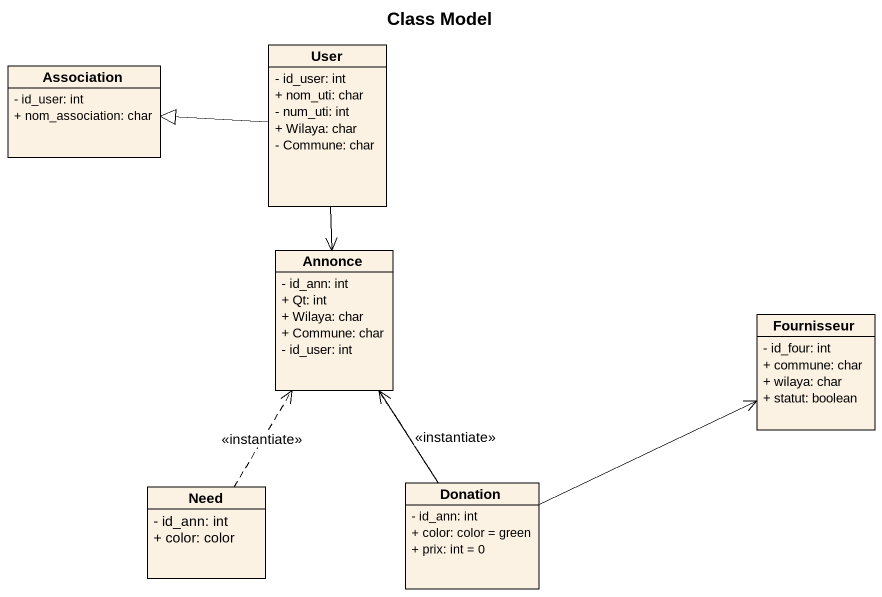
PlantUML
@startuml
title Class Model
hide circle
hide empty members
skinparam classAttributeIconSize 0
class Association {
  - id_user: int
  + nom_association: char
}
class User {
  - id_user: int
  + nom_uti: char
  - num_uti: int
  + Wilaya: char
  - Commune: char
}
class Annonce {
  - id_ann: int
  + Qt: int
  + Wilaya: char
  + Commune: char
  - id_user: int
}
class Fournisseur {
  - id_four: int
  + commune: char
  + wilaya: char
  + statut: boolean
}
class Need {
  - id_ann: int
  + color: color
}
class Donation {
  - id_ann: int
  + color: color = green
  + prix: int = 0
}
User -left-|> Association
User --> Annonce
Need .up.> Annonce : <<instantiate>>
Donation .up.> Annonce : <<instantiate>>
Donation -up- Annonce
Donation -right-> Fournisseur
@enduml
